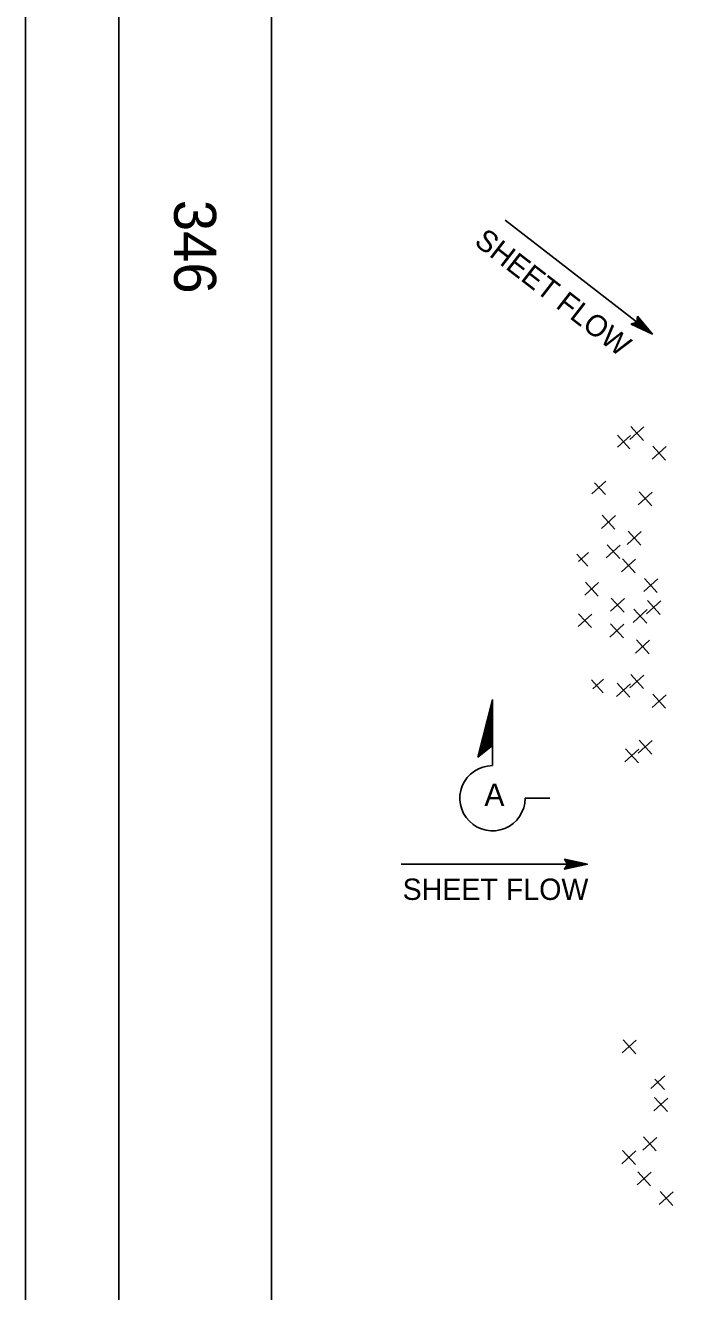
# Model space of a CAD drawing. Extents: x -894 to 866, y -476 to 714.
# Drawn here: x -894 to -681.1, y -220.2 to 194.9 of the extents above; entities that cross this region are included whole.
import ezdxf

# ---------------------------------------------------------------- set-up
doc = ezdxf.new("R2010")
doc.units = 0
for name, color, linetype in [('1 Control', 7, 'Continuous'), ('10 Sheet Format', 7, 'Continuous'), ('22 Misc Cnst Det', 7, 'Continuous'), ('57 Undefined', 7, 'Continuous'), ('62 AsBuilt Chng', 7, 'Continuous')]:
    doc.layers.add(name, color=color, linetype=linetype)

msp = doc.modelspace()

# ---------------------------------------------------------------- linework, layer by layer
at = {"layer": '1 Control'}
for p, q in [((-695.64, 96.94), (-695.64, 96.94)), ((-693.6, 99.58), (-693.6, 99.58)), ((-688.69, 93.66), (-688.69, 93.66))]:
    msp.add_line(p, q, dxfattribs=at)
msp.add_lwpolyline([(-693.6, 99.58), (-688.69, 93.66), (-695.64, 96.94), (-695.16, 97.12), (-690.07, 94.72), (-693.66, 99.06), (-693.72, 98.55), (-691.42, 95.78), (-694.67, 97.31), (-694.19, 97.5), (-692.78, 96.83), (-693.78, 98.04), (-693.83, 97.64), (-695.64, 96.94), (-693.83, 97.64)], close=True, dxfattribs=at)
at = {"layer": '10 Sheet Format'}
for p, q in [((-863.46, 668.96), (-863.46, -431.04)), ((-813.45, 643.96), (-813.45, -406.04))]:
    msp.add_line(p, q, dxfattribs=at)
for points in [[(-894.04, 713.56), (865.96, 713.56), (865.96, -476.44), (-894.04, -476.44)], [(-863.46, -431.04), (836.55, -431.04), (836.55, 668.96), (-863.46, 668.96)]]:
    msp.add_lwpolyline(points, close=True, dxfattribs=at)
at = {"layer": '22 Misc Cnst Det'}
for p, q in [((-741.06, -26.14), (-745.88, -45.04)), ((-741.06, -27.69), (-745.38, -44.63)), ((-741.06, -47.79), (-741.06, -26.14)), ((-741.06, -29.24), (-744.88, -44.23)), ((-741.06, -30.8), (-744.38, -43.82)), ((-741.06, -32.35), (-743.88, -43.42)), ((-741.06, -33.91), (-743.38, -43.02)), ((-741.06, -35.46), (-742.88, -42.61)), ((-741.06, -37.02), (-742.38, -42.21)), ((-741.06, -41.13), (-745.88, -45.04)), ((-741.06, -38.57), (-741.88, -41.8)), ((-741.06, -40.13), (-741.38, -41.4)), ((-730.37, -58.48), (-722.24, -58.48))]:
    msp.add_line(p, q, dxfattribs=at)
msp.add_arc((-741.06, -58.48), 10.69, 90, 0.0005, dxfattribs=at)
at = {"layer": '57 Undefined'}
for p, q in [((-688.69, 93.66), (-736.91, 130.98)), ((-709.97, -80.09), (-770.94, -80.09))]:
    msp.add_line(p, q, dxfattribs=at)
at = {"layer": '62 AsBuilt Chng'}
for p, q in [((-696.05, 59.11), (-691.47, 63.3)), ((-695.79, 63.43), (-691.6, 58.85)), ((-700.17, 60.56), (-696.03, 56.03)), ((-700.14, 56.61), (-695.9, 60.48)), ((-688.8, 52.66), (-684.22, 56.85)), ((-688.54, 56.98), (-684.35, 52.4)), ((-708.54, 41.33), (-703.96, 45.52)), ((-707.62, 44.93), (-704.09, 41.07)), ((-693.31, 37.66), (-688.73, 41.85)), ((-693.05, 41.98), (-688.86, 37.4)), ((-705.39, 30), (-700.81, 34.19)), ((-705.13, 34.32), (-700.94, 29.74)), ((-696.67, 29.08), (-692.49, 24.5)), ((-696.93, 24.76), (-692.35, 28.95)), ((-713.41, 21.59), (-709.81, 17.65)), ((-712.94, 19.11), (-709.67, 22.1)), ((-703.78, 20.33), (-699.2, 24.52)), ((-703.52, 24.65), (-699.33, 20.07)), ((-698.79, 15.72), (-694.21, 19.91)), ((-698.53, 20.04), (-694.34, 15.46)), ((-691.54, 9.27), (-686.96, 13.46)), ((-691.28, 13.59), (-687.09, 9.01)), ((-710.87, 8.07), (-706.29, 12.25)), ((-710.61, 12.38), (-706.43, 7.8)), ((-702.41, 2.82), (-697.83, 7.01)), ((-702.15, 7.14), (-697.97, 2.56)), ((-690.57, 2.01), (-685.98, 6.2)), ((-690.31, 6.33), (-686.12, 1.75)), ((-712.96, -2.13), (-708.55, 1.9)), ((-712.87, 2.03), (-708.68, -2.55)), ((-695, -0.81), (-690.42, 3.38)), ((-694.74, 3.51), (-690.55, -1.07)), ((-702.65, -5.65), (-698.07, -1.46)), ((-702.39, -1.33), (-698.2, -5.91)), ((-694.19, -10.89), (-689.61, -6.7)), ((-693.93, -6.57), (-689.74, -11.15)), ((-708.68, -19.71), (-704.86, -23.89)), ((-708.15, -22.56), (-704.73, -19.44)), ((-696.05, -22.28), (-691.47, -18.09)), ((-695.79, -17.96), (-691.6, -22.54)), ((-700.48, -25.1), (-695.9, -20.92)), ((-700.22, -20.78), (-696.03, -25.37)), ((-688.8, -28.73), (-684.22, -24.54)), ((-688.54, -24.41), (-684.35, -28.99)), ((-693.31, -43.73), (-688.73, -39.54)), ((-693.05, -39.41), (-688.86, -43.99)), ((-697.74, -46.55), (-693.16, -42.37)), ((-697.48, -42.23), (-693.29, -46.82)), ((-717.47, -78.41), (-717.47, -78.41)), ((-717.47, -81.75), (-717.47, -81.75)), ((-709.97, -80.09), (-709.97, -80.09)), ((-698.54, -141.98), (-693.96, -137.79)), ((-698.28, -137.66), (-694.1, -142.25)), ((-689.2, -153.68), (-684.62, -149.49)), ((-687.88, -150.53), (-684.75, -153.95)), ((-688.23, -160.94), (-683.65, -156.76)), ((-687.97, -156.63), (-683.78, -161.21)), ((-691.85, -173.84), (-687.27, -169.66)), ((-691.59, -169.52), (-687.41, -174.11)), ((-698.7, -178.27), (-694.12, -174.09)), ((-698.44, -173.96), (-694.25, -178.54)), ((-693.71, -185.24), (-689.13, -181.05)), ((-693.45, -180.92), (-689.26, -185.5)), ((-686.46, -191.68), (-681.88, -187.5)), ((-686.2, -187.37), (-682.01, -191.95))]:
    msp.add_line(p, q, dxfattribs=at)
msp.add_lwpolyline([(-717.47, -78.41), (-709.97, -80.09), (-717.47, -81.75), (-717.2, -81.31), (-711.71, -80.09), (-717.2, -78.86), (-716.94, -79.3), (-713.42, -80.09), (-716.94, -80.87), (-716.67, -80.42), (-715.15, -80.09), (-716.67, -79.75), (-716.47, -80.09), (-717.47, -81.75), (-716.47, -80.09)], close=True, dxfattribs=at)

# ---------------------------------------------------------------- texts
at = {"layer": '10 Sheet Format'}
msp.add_text('346', height=13.779, rotation=270, dxfattribs=at).set_placement((-845.33, 137.69))
at = {"layer": '57 Undefined'}
msp.add_text('SHEET FLOW', height=7, rotation=322.2639, dxfattribs=at).set_placement((-747.4, 123.27))
for s, height, p in [('A', 7.39, (-743.73, -61.04)), ('SHEET FLOW', 7, (-770.5, -91.81))]:
    msp.add_text(s, height=height, dxfattribs=at).set_placement(p)

doc.saveas('drawing.dxf')
